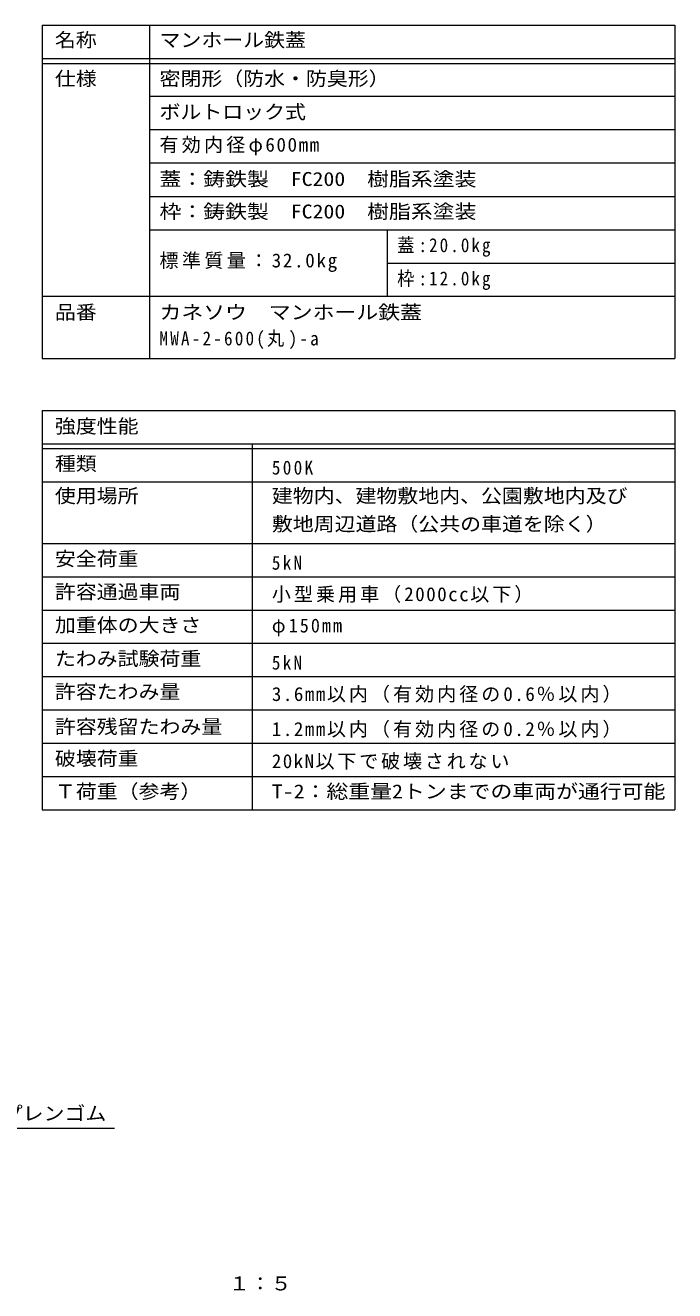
# Model space of a CAD drawing. Units: millimetres on the paper, enlarged 5 times. Extents: x -846 to 950, y -675 to 698.
# Drawn here: x 267 to 950, y -670 to 661 of the extents above; entities that cross this region are included whole.
import ezdxf
from ezdxf.enums import TextEntityAlignment as Align

# ---------------------------------------------------------------- set-up
doc = ezdxf.new("R2010")
doc.units = ezdxf.units.MM
doc.header["$LTSCALE"] = 5
doc.layers.add('0-4_その他', color=7, linetype='Continuous', lineweight=18)
doc.layers.add('F-F_F-Fﾚｲﾔ', color=3, linetype='Continuous', lineweight=18)
doc.layers.add('F-5_F-5ﾚｲﾔ', color=2, linetype='Continuous')
doc.styles.add('ＭＳ ゴシック', font='')
doc.styles.get('ＭＳ ゴシック').set_extended_font_data('MS Gothic')

msp = doc.modelspace()

# ---------------------------------------------------------------- linework, layer by layer
at = {"layer": '0-4_その他'}
msp.add_line((65.715, -498.657), (360.917, -498.657), dxfattribs=at)
at = {"layer": 'F-F_F-Fﾚｲﾔ', "color": 7}
for p, q in [((284.761, 661), (949.78, 661)), ((284.761, 661), (284.761, 310.76)), ((397.487, 661), (397.487, 310.76)), ((949.78, 661), (949.78, 310.76)), ((284.761, 626), (949.78, 626)), ((284.761, 621), (949.78, 621)), ((949.78, 586), (397.487, 586)), ((949.78, 551), (397.487, 551)), ((949.78, 516), (397.487, 516)), ((397.487, 481), (949.78, 481)), ((397.487, 446), (949.78, 446)), ((647.487, 446), (647.487, 376)), ((647.487, 411), (949.78, 411)), ((284.761, 376), (949.78, 376)), ((284.761, 310.76), (949.78, 310.76)), ((284.761, 256), (949.78, 256)), ((284.761, 256), (284.761, -164)), ((949.78, 256), (949.78, -164)), ((284.761, 221), (949.78, 221)), ((284.761, 216), (949.78, 216)), ((505.538, 221), (505.538, -164)), ((284.761, 181), (949.78, 181)), ((284.761, 116), (949.78, 116)), ((284.761, 81), (949.78, 81)), ((284.761, 46), (949.78, 46)), ((949.78, 11), (284.761, 11)), ((284.761, -24), (949.78, -24)), ((284.761, -59), (949.78, -59)), ((284.761, -93.999), (949.78, -93.999)), ((284.761, -128.999), (949.78, -128.999)), ((284.761, -164), (949.78, -164))]:
    msp.add_line(p, q, dxfattribs=at)

# ---------------------------------------------------------------- texts
at = {"layer": '0-4_その他', "color": 2, "style": 'ＭＳ ゴシック', "width": 1.1}
msp.add_text('パッキン：クロロプレンゴム', height=14.66, dxfattribs=at).set_placement((66.198, -494.994), align=Align.BOTTOM_LEFT)
at = {"layer": 'F-5_F-5ﾚｲﾔ', "style": 'ＭＳ ゴシック', "width": 1.1}
msp.add_text('１：５', height=14.66, dxfattribs=at).set_placement((481, -673.906), align=Align.BOTTOM_LEFT)
at = {"layer": 'F-F_F-Fﾚｲﾔ', "style": 'ＭＳ ゴシック'}
for s, width, p in [('名称', 1.1, (298.07, 633.864)), ('マンホール鉄蓋', 1.1, (408.068, 633.864)), ('仕様', 1.1, (298.07, 593.236)), ('密閉形（防水・防臭形）', 1.1, (408.068, 593.236)), ('ボルトロック式', 1.1, (408.068, 558.236)), ('蓋：鋳鉄製\u3000FC200\u3000樹脂系塗装', 1.15, (408.068, 487.634)), ('枠：鋳鉄製\u3000FC200\u3000樹脂系塗装', 1.15, (408.068, 453.468)), ('品番', 1.1, (298.07, 347.514)), ('カネソウ\u3000マンホール鉄蓋', 1.15, (408.068, 347.514)), ('強度性能', 1.1, (298.07, 227.694)), ('種類', 1.1, (298.07, 188.312)), ('使用場所', 1.1, (298.07, 154.446)), ('建物内、建物敷地内、公園敷地内及び', 1.1, (526.205, 154.446)), ('敷地周辺道路（公共の車道を除く）', 1.1, (526.205, 124.81)), ('安全荷重', 1.1, (298.07, 88.215)), ('許容通過車両', 1.1, (298.07, 53.486)), ('加重体の大きさ', 1.1, (298.07, 18.486)), ('たわみ試験荷重', 1.1, (298.07, -16.785)), ('許容たわみ量', 1.1, (298.07, -51.513)), ('許容残留たわみ量', 1.1, (298.07, -88.353)), ('破壊荷重', 1.1, (298.07, -121.857)), ('Ｔ荷重（参考）', 1.1, (298.07, -156.389)), ('T-2：総重量2トンまでの車両が通行可能', 1.15, (526.205, -156.389))]:
    msp.add_text(s, height=14.66, dxfattribs=dict(at, width=width)).set_placement(p, align=Align.BOTTOM_LEFT)
at = {"layer": 'F-F_F-Fﾚｲﾔ', "char_height": 14.66, "attachment_point": 7, "style": 'ＭＳ ゴシック'}
for s, insert in [('\\T1.17;有効内径φ600mm', (408.068, 524.129)), ('\\T1.24;\\W0.9;蓋:20.0kg', (658.068, 417.634)), ('\\T1.18;標準質量：32.0kg', (408.068, 401.563)), ('\\T1.24;\\W0.9;枠:12.0kg', (658.068, 382.633)), ('\\T1.26;\\W0.9;MWA-2-600(丸)-a', (408.068, 320.504)), ('\\T1.28;\\W0.9;500K', (526.205, 188.312)), ('\\T1.27;\\W0.9;5kN', (526.205, 88.215)), ('\\T1.16;小型乗用車（2000cc以下）', (526.205, 53.486)), ('\\T1.23;\\W0.95;φ150mm', (526.205, 18.486)), ('\\T1.27;\\W0.9;5kN', (526.205, -16.785)), ('\\T1.16;3.6mm以内（有効内径の0.6％以内）', (526.205, -51.513)), ('\\T1.16;1.2mm以内（有効内径の0.2％以内）', (526.205, -88.353)), ('\\T1.15;20kN以下で破壊されない', (526.205, -121.857))]:
    msp.add_mtext(s, dxfattribs=dict(at, insert=insert))

doc.saveas('drawing.dxf')
